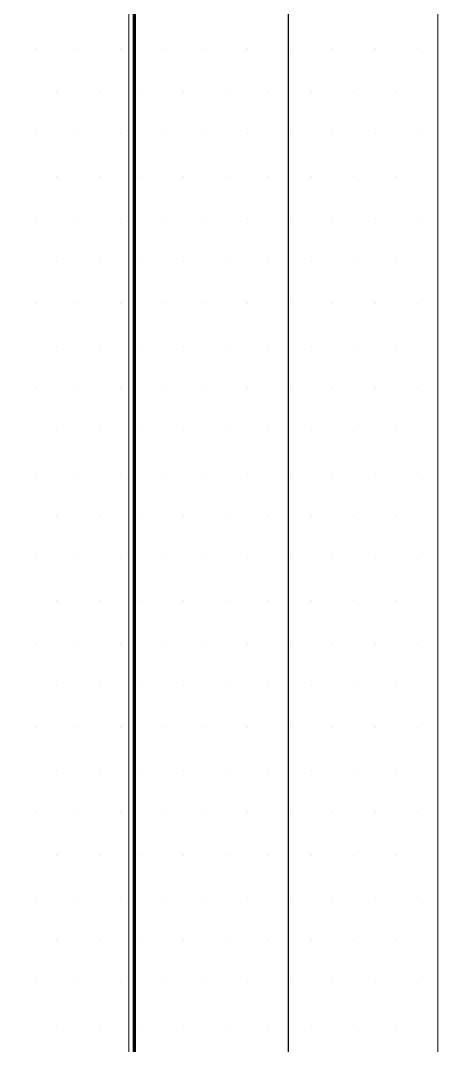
# Model space of a CAD drawing. Header units: inches. Extents: x -20.7 to 76.3, y -55.2 to 19.1.
# Drawn here: x 52.3953 to 52.5809, y -28.4521 to -27.9991 of the extents above; entities that cross this region are included whole.
import ezdxf

# ---------------------------------------------------------------- set-up
doc = ezdxf.new("R2010")
doc.units = ezdxf.units.IN
doc.header["$MEASUREMENT"] = 0
for name, color, linetype, lineweight in [('.ATI-HATCH', 7, 'Continuous', 0), ('G-ANNO-TTLB', 7, 'Continuous', 0), ('TYVEK', 7, 'Continuous', 0)]:
    doc.layers.add(name, color=color, linetype=linetype, lineweight=lineweight)

# ---------------------------------------------------------------- blocks, each defined once
blk = doc.blocks.new('Block_669')
at = {"layer": '.ATI-HATCH'}
blk.add_open_spline([(52.19221, -28.01941), (52.19437, -28.01895), (52.19654, -28.01856), (52.19872, -28.01825), (52.19872, -28.01825), (52.19802, -25.26661), (52.19802, -25.26661), (52.19802, -25.26661), (52.19826, -25.26675), (52.19826, -25.26675), (52.19826, -25.26675), (52.42875, -25.13046), (52.42875, -25.13046), (52.42875, -25.13046), (52.07964, -24.93024), (52.07964, -24.93024), (52.07964, -24.93024), (52.08175, -28.0431), (52.08175, -28.0431), (52.08175, -28.0431), (52.19221, -28.01941), (52.19221, -28.01941)], degree=3, knots=[0, 0, 0, 0, 1, 1, 1, 2, 2, 2, 3, 3, 3, 4, 4, 4, 5, 5, 5, 6, 6, 6, 7, 7, 7, 7], dxfattribs=at)
blk = doc.blocks.new('Block_670')
at = {"layer": '.ATI-HATCH'}
for points in [[(52.44323, -26.88161), (52.44323, -26.88161), (52.19575, -26.73163), (52.19575, -26.73163), (52.19575, -26.73163), (52.19575, -29.03892), (52.19575, -29.03892), (52.19575, -29.03892), (52.44323, -29.1889), (52.44323, -29.1889), (52.44323, -29.1889), (52.44323, -26.88161), (52.44323, -26.88161)], [(52.44323, -29.1889), (52.44323, -29.1889), (52.57973, -29.11089), (52.57973, -29.11089), (52.57973, -29.11089), (52.57973, -26.96433), (52.57973, -26.96433), (52.57973, -26.96433), (52.44323, -26.88161), (52.44323, -26.88161), (52.44323, -26.88161), (52.44323, -29.1889), (52.44323, -29.1889)]]:
    blk.add_open_spline(points, degree=3, knots=[0, 0, 0, 0, 1, 1, 1, 2, 2, 2, 3, 3, 3, 4, 4, 4, 4], dxfattribs=at)
at = {"layer": '.ATI-HATCH', "color": 8, "lineweight": 0, "true_color": 0x808080}
for points in [[(52.4019, -28.01169), (52.4019, -28.01169), (52.4019, -28.01169), (52.4019, -28.01169)], [(52.42066, -28.01169), (52.42066, -28.01169), (52.42066, -28.01169), (52.42066, -28.01169)], [(52.43941, -28.01169), (52.43941, -28.01169), (52.43941, -28.01169), (52.43941, -28.01169)], [(52.45817, -28.01169), (52.45817, -28.01169), (52.45817, -28.01169), (52.45817, -28.01169)], [(52.47692, -28.01169), (52.47692, -28.01169), (52.47692, -28.01169), (52.47692, -28.01169)], [(52.49568, -28.01169), (52.49568, -28.01169), (52.49568, -28.01169), (52.49568, -28.01169)], [(52.51444, -28.01169), (52.51444, -28.01169), (52.51444, -28.01169), (52.51444, -28.01169)], [(52.53319, -28.01169), (52.53319, -28.01169), (52.53319, -28.01169), (52.53319, -28.01169)], [(52.55195, -28.01169), (52.55195, -28.01169), (52.55195, -28.01169), (52.55195, -28.01169)], [(52.5707, -28.01169), (52.5707, -28.01169), (52.5707, -28.01169), (52.5707, -28.01169)], [(52.41128, -28.03044), (52.41128, -28.03044), (52.41128, -28.03044), (52.41128, -28.03044)], [(52.43004, -28.03044), (52.43004, -28.03044), (52.43004, -28.03044), (52.43004, -28.03044)], [(52.44879, -28.03044), (52.44879, -28.03044), (52.44879, -28.03044), (52.44879, -28.03044)], [(52.46755, -28.03044), (52.46755, -28.03044), (52.46755, -28.03044), (52.46755, -28.03044)], [(52.4863, -28.03044), (52.4863, -28.03044), (52.4863, -28.03044), (52.4863, -28.03044)], [(52.50506, -28.03044), (52.50506, -28.03044), (52.50506, -28.03044), (52.50506, -28.03044)], [(52.52381, -28.03044), (52.52381, -28.03044), (52.52381, -28.03044), (52.52381, -28.03044)], [(52.54257, -28.03044), (52.54257, -28.03044), (52.54257, -28.03044), (52.54257, -28.03044)], [(52.56132, -28.03044), (52.56132, -28.03044), (52.56132, -28.03044), (52.56132, -28.03044)], [(52.4019, -28.0492), (52.4019, -28.0492), (52.4019, -28.0492), (52.4019, -28.0492)], [(52.42066, -28.0492), (52.42066, -28.0492), (52.42066, -28.0492), (52.42066, -28.0492)], [(52.43941, -28.0492), (52.43941, -28.0492), (52.43941, -28.0492), (52.43941, -28.0492)], [(52.45817, -28.0492), (52.45817, -28.0492), (52.45817, -28.0492), (52.45817, -28.0492)], [(52.47692, -28.0492), (52.47692, -28.0492), (52.47692, -28.0492), (52.47692, -28.0492)], [(52.49568, -28.0492), (52.49568, -28.0492), (52.49568, -28.0492), (52.49568, -28.0492)], [(52.51444, -28.0492), (52.51444, -28.0492), (52.51444, -28.0492), (52.51444, -28.0492)], [(52.53319, -28.0492), (52.53319, -28.0492), (52.53319, -28.0492), (52.53319, -28.0492)], [(52.55195, -28.0492), (52.55195, -28.0492), (52.55195, -28.0492), (52.55195, -28.0492)], [(52.5707, -28.0492), (52.5707, -28.0492), (52.5707, -28.0492), (52.5707, -28.0492)], [(52.41128, -28.06795), (52.41128, -28.06795), (52.41128, -28.06795), (52.41128, -28.06795)], [(52.43004, -28.06795), (52.43004, -28.06795), (52.43004, -28.06795), (52.43004, -28.06795)], [(52.44879, -28.06795), (52.44879, -28.06795), (52.44879, -28.06795), (52.44879, -28.06795)], [(52.46755, -28.06795), (52.46755, -28.06795), (52.46755, -28.06795), (52.46755, -28.06795)], [(52.4863, -28.06795), (52.4863, -28.06795), (52.4863, -28.06795), (52.4863, -28.06795)], [(52.50506, -28.06795), (52.50506, -28.06795), (52.50506, -28.06795), (52.50506, -28.06795)], [(52.52381, -28.06795), (52.52381, -28.06795), (52.52381, -28.06795), (52.52381, -28.06795)], [(52.54257, -28.06795), (52.54257, -28.06795), (52.54257, -28.06795), (52.54257, -28.06795)], [(52.56132, -28.06795), (52.56132, -28.06795), (52.56132, -28.06795), (52.56132, -28.06795)], [(52.4019, -28.08671), (52.4019, -28.08671), (52.4019, -28.08671), (52.4019, -28.08671)], [(52.42066, -28.08671), (52.42066, -28.08671), (52.42066, -28.08671), (52.42066, -28.08671)], [(52.43941, -28.08671), (52.43941, -28.08671), (52.43941, -28.08671), (52.43941, -28.08671)], [(52.45817, -28.08671), (52.45817, -28.08671), (52.45817, -28.08671), (52.45817, -28.08671)], [(52.47692, -28.08671), (52.47692, -28.08671), (52.47692, -28.08671), (52.47692, -28.08671)], [(52.49568, -28.08671), (52.49568, -28.08671), (52.49568, -28.08671), (52.49568, -28.08671)], [(52.51444, -28.08671), (52.51444, -28.08671), (52.51444, -28.08671), (52.51444, -28.08671)], [(52.53319, -28.08671), (52.53319, -28.08671), (52.53319, -28.08671), (52.53319, -28.08671)], [(52.55195, -28.08671), (52.55195, -28.08671), (52.55195, -28.08671), (52.55195, -28.08671)], [(52.5707, -28.08671), (52.5707, -28.08671), (52.5707, -28.08671), (52.5707, -28.08671)], [(52.41128, -28.10546), (52.41128, -28.10546), (52.41128, -28.10546), (52.41128, -28.10546)], [(52.43004, -28.10546), (52.43004, -28.10546), (52.43004, -28.10546), (52.43004, -28.10546)], [(52.44879, -28.10546), (52.44879, -28.10546), (52.44879, -28.10546), (52.44879, -28.10546)], [(52.46755, -28.10546), (52.46755, -28.10546), (52.46755, -28.10546), (52.46755, -28.10546)], [(52.4863, -28.10546), (52.4863, -28.10546), (52.4863, -28.10546), (52.4863, -28.10546)], [(52.50506, -28.10546), (52.50506, -28.10546), (52.50506, -28.10546), (52.50506, -28.10546)], [(52.52381, -28.10546), (52.52381, -28.10546), (52.52381, -28.10546), (52.52381, -28.10546)], [(52.54257, -28.10546), (52.54257, -28.10546), (52.54257, -28.10546), (52.54257, -28.10546)], [(52.56132, -28.10546), (52.56132, -28.10546), (52.56132, -28.10546), (52.56132, -28.10546)], [(52.4019, -28.12422), (52.4019, -28.12422), (52.4019, -28.12422), (52.4019, -28.12422)], [(52.42066, -28.12422), (52.42066, -28.12422), (52.42066, -28.12422), (52.42066, -28.12422)], [(52.43941, -28.12422), (52.43941, -28.12422), (52.43941, -28.12422), (52.43941, -28.12422)], [(52.45817, -28.12422), (52.45817, -28.12422), (52.45817, -28.12422), (52.45817, -28.12422)], [(52.47692, -28.12422), (52.47692, -28.12422), (52.47692, -28.12422), (52.47692, -28.12422)], [(52.49568, -28.12422), (52.49568, -28.12422), (52.49568, -28.12422), (52.49568, -28.12422)], [(52.51444, -28.12422), (52.51444, -28.12422), (52.51444, -28.12422), (52.51444, -28.12422)], [(52.53319, -28.12422), (52.53319, -28.12422), (52.53319, -28.12422), (52.53319, -28.12422)], [(52.55195, -28.12422), (52.55195, -28.12422), (52.55195, -28.12422), (52.55195, -28.12422)], [(52.5707, -28.12422), (52.5707, -28.12422), (52.5707, -28.12422), (52.5707, -28.12422)], [(52.41128, -28.14298), (52.41128, -28.14298), (52.41128, -28.14298), (52.41128, -28.14298)], [(52.43004, -28.14298), (52.43004, -28.14298), (52.43004, -28.14298), (52.43004, -28.14298)], [(52.44879, -28.14298), (52.44879, -28.14298), (52.44879, -28.14298), (52.44879, -28.14298)], [(52.46755, -28.14298), (52.46755, -28.14298), (52.46755, -28.14298), (52.46755, -28.14298)], [(52.4863, -28.14298), (52.4863, -28.14298), (52.4863, -28.14298), (52.4863, -28.14298)], [(52.50506, -28.14298), (52.50506, -28.14298), (52.50506, -28.14298), (52.50506, -28.14298)], [(52.52381, -28.14298), (52.52381, -28.14298), (52.52381, -28.14298), (52.52381, -28.14298)], [(52.54257, -28.14298), (52.54257, -28.14298), (52.54257, -28.14298), (52.54257, -28.14298)], [(52.56132, -28.14298), (52.56132, -28.14298), (52.56132, -28.14298), (52.56132, -28.14298)], [(52.4019, -28.16173), (52.4019, -28.16173), (52.4019, -28.16173), (52.4019, -28.16173)], [(52.42066, -28.16173), (52.42066, -28.16173), (52.42066, -28.16173), (52.42066, -28.16173)], [(52.43941, -28.16173), (52.43941, -28.16173), (52.43941, -28.16173), (52.43941, -28.16173)], [(52.45817, -28.16173), (52.45817, -28.16173), (52.45817, -28.16173), (52.45817, -28.16173)], [(52.47692, -28.16173), (52.47692, -28.16173), (52.47692, -28.16173), (52.47692, -28.16173)], [(52.49568, -28.16173), (52.49568, -28.16173), (52.49568, -28.16173), (52.49568, -28.16173)], [(52.51444, -28.16173), (52.51444, -28.16173), (52.51444, -28.16173), (52.51444, -28.16173)], [(52.53319, -28.16173), (52.53319, -28.16173), (52.53319, -28.16173), (52.53319, -28.16173)], [(52.55195, -28.16173), (52.55195, -28.16173), (52.55195, -28.16173), (52.55195, -28.16173)], [(52.5707, -28.16173), (52.5707, -28.16173), (52.5707, -28.16173), (52.5707, -28.16173)], [(52.41128, -28.18049), (52.41128, -28.18049), (52.41128, -28.18049), (52.41128, -28.18049)], [(52.43004, -28.18049), (52.43004, -28.18049), (52.43004, -28.18049), (52.43004, -28.18049)], [(52.44879, -28.18049), (52.44879, -28.18049), (52.44879, -28.18049), (52.44879, -28.18049)], [(52.46755, -28.18049), (52.46755, -28.18049), (52.46755, -28.18049), (52.46755, -28.18049)], [(52.4863, -28.18049), (52.4863, -28.18049), (52.4863, -28.18049), (52.4863, -28.18049)], [(52.50506, -28.18049), (52.50506, -28.18049), (52.50506, -28.18049), (52.50506, -28.18049)], [(52.52381, -28.18049), (52.52381, -28.18049), (52.52381, -28.18049), (52.52381, -28.18049)], [(52.54257, -28.18049), (52.54257, -28.18049), (52.54257, -28.18049), (52.54257, -28.18049)], [(52.56132, -28.18049), (52.56132, -28.18049), (52.56132, -28.18049), (52.56132, -28.18049)], [(52.4019, -28.19924), (52.4019, -28.19924), (52.4019, -28.19924), (52.4019, -28.19924)], [(52.42066, -28.19924), (52.42066, -28.19924), (52.42066, -28.19924), (52.42066, -28.19924)], [(52.43941, -28.19924), (52.43941, -28.19924), (52.43941, -28.19924), (52.43941, -28.19924)], [(52.45817, -28.19924), (52.45817, -28.19924), (52.45817, -28.19924), (52.45817, -28.19924)], [(52.47692, -28.19924), (52.47692, -28.19924), (52.47692, -28.19924), (52.47692, -28.19924)], [(52.49568, -28.19924), (52.49568, -28.19924), (52.49568, -28.19924), (52.49568, -28.19924)], [(52.51444, -28.19924), (52.51444, -28.19924), (52.51444, -28.19924), (52.51444, -28.19924)], [(52.53319, -28.19924), (52.53319, -28.19924), (52.53319, -28.19924), (52.53319, -28.19924)], [(52.55195, -28.19924), (52.55195, -28.19924), (52.55195, -28.19924), (52.55195, -28.19924)], [(52.5707, -28.19924), (52.5707, -28.19924), (52.5707, -28.19924), (52.5707, -28.19924)], [(52.41128, -28.218), (52.41128, -28.218), (52.41128, -28.218), (52.41128, -28.218)], [(52.43004, -28.218), (52.43004, -28.218), (52.43004, -28.218), (52.43004, -28.218)], [(52.44879, -28.218), (52.44879, -28.218), (52.44879, -28.218), (52.44879, -28.218)], [(52.46755, -28.218), (52.46755, -28.218), (52.46755, -28.218), (52.46755, -28.218)], [(52.4863, -28.218), (52.4863, -28.218), (52.4863, -28.218), (52.4863, -28.218)], [(52.50506, -28.218), (52.50506, -28.218), (52.50506, -28.218), (52.50506, -28.218)], [(52.52381, -28.218), (52.52381, -28.218), (52.52381, -28.218), (52.52381, -28.218)], [(52.54257, -28.218), (52.54257, -28.218), (52.54257, -28.218), (52.54257, -28.218)], [(52.56132, -28.218), (52.56132, -28.218), (52.56132, -28.218), (52.56132, -28.218)], [(52.4019, -28.23675), (52.4019, -28.23675), (52.4019, -28.23675), (52.4019, -28.23675)], [(52.42066, -28.23675), (52.42066, -28.23675), (52.42066, -28.23675), (52.42066, -28.23675)], [(52.43941, -28.23675), (52.43941, -28.23675), (52.43941, -28.23675), (52.43941, -28.23675)], [(52.45817, -28.23675), (52.45817, -28.23675), (52.45817, -28.23675), (52.45817, -28.23675)], [(52.47692, -28.23675), (52.47692, -28.23675), (52.47692, -28.23675), (52.47692, -28.23675)], [(52.49568, -28.23675), (52.49568, -28.23675), (52.49568, -28.23675), (52.49568, -28.23675)], [(52.51444, -28.23675), (52.51444, -28.23675), (52.51444, -28.23675), (52.51444, -28.23675)], [(52.53319, -28.23675), (52.53319, -28.23675), (52.53319, -28.23675), (52.53319, -28.23675)], [(52.55195, -28.23675), (52.55195, -28.23675), (52.55195, -28.23675), (52.55195, -28.23675)], [(52.5707, -28.23675), (52.5707, -28.23675), (52.5707, -28.23675), (52.5707, -28.23675)], [(52.41128, -28.25551), (52.41128, -28.25551), (52.41128, -28.25551), (52.41128, -28.25551)], [(52.43004, -28.25551), (52.43004, -28.25551), (52.43004, -28.25551), (52.43004, -28.25551)], [(52.44879, -28.25551), (52.44879, -28.25551), (52.44879, -28.25551), (52.44879, -28.25551)], [(52.46755, -28.25551), (52.46755, -28.25551), (52.46755, -28.25551), (52.46755, -28.25551)], [(52.4863, -28.25551), (52.4863, -28.25551), (52.4863, -28.25551), (52.4863, -28.25551)], [(52.50506, -28.25551), (52.50506, -28.25551), (52.50506, -28.25551), (52.50506, -28.25551)], [(52.52381, -28.25551), (52.52381, -28.25551), (52.52381, -28.25551), (52.52381, -28.25551)], [(52.54257, -28.25551), (52.54257, -28.25551), (52.54257, -28.25551), (52.54257, -28.25551)], [(52.56132, -28.25551), (52.56132, -28.25551), (52.56132, -28.25551), (52.56132, -28.25551)], [(52.4019, -28.27427), (52.4019, -28.27427), (52.4019, -28.27427), (52.4019, -28.27427)], [(52.42066, -28.27427), (52.42066, -28.27427), (52.42066, -28.27427), (52.42066, -28.27427)], [(52.43941, -28.27427), (52.43941, -28.27427), (52.43941, -28.27427), (52.43941, -28.27427)], [(52.45817, -28.27427), (52.45817, -28.27427), (52.45817, -28.27427), (52.45817, -28.27427)], [(52.47692, -28.27427), (52.47692, -28.27427), (52.47692, -28.27427), (52.47692, -28.27427)], [(52.49568, -28.27427), (52.49568, -28.27427), (52.49568, -28.27427), (52.49568, -28.27427)], [(52.51444, -28.27427), (52.51444, -28.27427), (52.51444, -28.27427), (52.51444, -28.27427)], [(52.53319, -28.27427), (52.53319, -28.27427), (52.53319, -28.27427), (52.53319, -28.27427)], [(52.55195, -28.27427), (52.55195, -28.27427), (52.55195, -28.27427), (52.55195, -28.27427)], [(52.5707, -28.27427), (52.5707, -28.27427), (52.5707, -28.27427), (52.5707, -28.27427)], [(52.41128, -28.29302), (52.41128, -28.29302), (52.41128, -28.29302), (52.41128, -28.29302)], [(52.43004, -28.29302), (52.43004, -28.29302), (52.43004, -28.29302), (52.43004, -28.29302)], [(52.44879, -28.29302), (52.44879, -28.29302), (52.44879, -28.29302), (52.44879, -28.29302)], [(52.46755, -28.29302), (52.46755, -28.29302), (52.46755, -28.29302), (52.46755, -28.29302)], [(52.4863, -28.29302), (52.4863, -28.29302), (52.4863, -28.29302), (52.4863, -28.29302)], [(52.50506, -28.29302), (52.50506, -28.29302), (52.50506, -28.29302), (52.50506, -28.29302)], [(52.52381, -28.29302), (52.52381, -28.29302), (52.52381, -28.29302), (52.52381, -28.29302)], [(52.54257, -28.29302), (52.54257, -28.29302), (52.54257, -28.29302), (52.54257, -28.29302)], [(52.56132, -28.29302), (52.56132, -28.29302), (52.56132, -28.29302), (52.56132, -28.29302)], [(52.4019, -28.31178), (52.4019, -28.31178), (52.4019, -28.31178), (52.4019, -28.31178)], [(52.42066, -28.31178), (52.42066, -28.31178), (52.42066, -28.31178), (52.42066, -28.31178)], [(52.43941, -28.31178), (52.43941, -28.31178), (52.43941, -28.31178), (52.43941, -28.31178)], [(52.45817, -28.31178), (52.45817, -28.31178), (52.45817, -28.31178), (52.45817, -28.31178)], [(52.47692, -28.31178), (52.47692, -28.31178), (52.47692, -28.31178), (52.47692, -28.31178)], [(52.49568, -28.31178), (52.49568, -28.31178), (52.49568, -28.31178), (52.49568, -28.31178)], [(52.51444, -28.31178), (52.51444, -28.31178), (52.51444, -28.31178), (52.51444, -28.31178)], [(52.53319, -28.31178), (52.53319, -28.31178), (52.53319, -28.31178), (52.53319, -28.31178)], [(52.55195, -28.31178), (52.55195, -28.31178), (52.55195, -28.31178), (52.55195, -28.31178)], [(52.5707, -28.31178), (52.5707, -28.31178), (52.5707, -28.31178), (52.5707, -28.31178)], [(52.41128, -28.33053), (52.41128, -28.33053), (52.41128, -28.33053), (52.41128, -28.33053)], [(52.43004, -28.33053), (52.43004, -28.33053), (52.43004, -28.33053), (52.43004, -28.33053)], [(52.44879, -28.33053), (52.44879, -28.33053), (52.44879, -28.33053), (52.44879, -28.33053)], [(52.46755, -28.33053), (52.46755, -28.33053), (52.46755, -28.33053), (52.46755, -28.33053)], [(52.4863, -28.33053), (52.4863, -28.33053), (52.4863, -28.33053), (52.4863, -28.33053)], [(52.50506, -28.33053), (52.50506, -28.33053), (52.50506, -28.33053), (52.50506, -28.33053)], [(52.52381, -28.33053), (52.52381, -28.33053), (52.52381, -28.33053), (52.52381, -28.33053)], [(52.54257, -28.33053), (52.54257, -28.33053), (52.54257, -28.33053), (52.54257, -28.33053)], [(52.56132, -28.33053), (52.56132, -28.33053), (52.56132, -28.33053), (52.56132, -28.33053)], [(52.4019, -28.34929), (52.4019, -28.34929), (52.4019, -28.34929), (52.4019, -28.34929)], [(52.42066, -28.34929), (52.42066, -28.34929), (52.42066, -28.34929), (52.42066, -28.34929)], [(52.43941, -28.34929), (52.43941, -28.34929), (52.43941, -28.34929), (52.43941, -28.34929)], [(52.45817, -28.34929), (52.45817, -28.34929), (52.45817, -28.34929), (52.45817, -28.34929)], [(52.47692, -28.34929), (52.47692, -28.34929), (52.47692, -28.34929), (52.47692, -28.34929)], [(52.49568, -28.34929), (52.49568, -28.34929), (52.49568, -28.34929), (52.49568, -28.34929)], [(52.51444, -28.34929), (52.51444, -28.34929), (52.51444, -28.34929), (52.51444, -28.34929)], [(52.53319, -28.34929), (52.53319, -28.34929), (52.53319, -28.34929), (52.53319, -28.34929)], [(52.55195, -28.34929), (52.55195, -28.34929), (52.55195, -28.34929), (52.55195, -28.34929)], [(52.5707, -28.34929), (52.5707, -28.34929), (52.5707, -28.34929), (52.5707, -28.34929)], [(52.41128, -28.36804), (52.41128, -28.36804), (52.41128, -28.36804), (52.41128, -28.36804)], [(52.43004, -28.36804), (52.43004, -28.36804), (52.43004, -28.36804), (52.43004, -28.36804)], [(52.44879, -28.36804), (52.44879, -28.36804), (52.44879, -28.36804), (52.44879, -28.36804)], [(52.46755, -28.36804), (52.46755, -28.36804), (52.46755, -28.36804), (52.46755, -28.36804)], [(52.4863, -28.36804), (52.4863, -28.36804), (52.4863, -28.36804), (52.4863, -28.36804)], [(52.50506, -28.36804), (52.50506, -28.36804), (52.50506, -28.36804), (52.50506, -28.36804)], [(52.52381, -28.36804), (52.52381, -28.36804), (52.52381, -28.36804), (52.52381, -28.36804)], [(52.54257, -28.36804), (52.54257, -28.36804), (52.54257, -28.36804), (52.54257, -28.36804)], [(52.56132, -28.36804), (52.56132, -28.36804), (52.56132, -28.36804), (52.56132, -28.36804)], [(52.4019, -28.3868), (52.4019, -28.3868), (52.4019, -28.3868), (52.4019, -28.3868)], [(52.42066, -28.3868), (52.42066, -28.3868), (52.42066, -28.3868), (52.42066, -28.3868)], [(52.43941, -28.3868), (52.43941, -28.3868), (52.43941, -28.3868), (52.43941, -28.3868)], [(52.45817, -28.3868), (52.45817, -28.3868), (52.45817, -28.3868), (52.45817, -28.3868)], [(52.47692, -28.3868), (52.47692, -28.3868), (52.47692, -28.3868), (52.47692, -28.3868)], [(52.49568, -28.3868), (52.49568, -28.3868), (52.49568, -28.3868), (52.49568, -28.3868)], [(52.51444, -28.3868), (52.51444, -28.3868), (52.51444, -28.3868), (52.51444, -28.3868)], [(52.53319, -28.3868), (52.53319, -28.3868), (52.53319, -28.3868), (52.53319, -28.3868)], [(52.55195, -28.3868), (52.55195, -28.3868), (52.55195, -28.3868), (52.55195, -28.3868)], [(52.5707, -28.3868), (52.5707, -28.3868), (52.5707, -28.3868), (52.5707, -28.3868)], [(52.41128, -28.40556), (52.41128, -28.40556), (52.41128, -28.40556), (52.41128, -28.40556)], [(52.43004, -28.40556), (52.43004, -28.40556), (52.43004, -28.40556), (52.43004, -28.40556)], [(52.44879, -28.40556), (52.44879, -28.40556), (52.44879, -28.40556), (52.44879, -28.40556)], [(52.46755, -28.40556), (52.46755, -28.40556), (52.46755, -28.40556), (52.46755, -28.40556)], [(52.4863, -28.40556), (52.4863, -28.40556), (52.4863, -28.40556), (52.4863, -28.40556)], [(52.50506, -28.40556), (52.50506, -28.40556), (52.50506, -28.40556), (52.50506, -28.40556)], [(52.52381, -28.40556), (52.52381, -28.40556), (52.52381, -28.40556), (52.52381, -28.40556)], [(52.54257, -28.40556), (52.54257, -28.40556), (52.54257, -28.40556), (52.54257, -28.40556)], [(52.56132, -28.40556), (52.56132, -28.40556), (52.56132, -28.40556), (52.56132, -28.40556)], [(52.4019, -28.42431), (52.4019, -28.42431), (52.4019, -28.42431), (52.4019, -28.42431)], [(52.42066, -28.42431), (52.42066, -28.42431), (52.42066, -28.42431), (52.42066, -28.42431)], [(52.43941, -28.42431), (52.43941, -28.42431), (52.43941, -28.42431), (52.43941, -28.42431)], [(52.45817, -28.42431), (52.45817, -28.42431), (52.45817, -28.42431), (52.45817, -28.42431)], [(52.47692, -28.42431), (52.47692, -28.42431), (52.47692, -28.42431), (52.47692, -28.42431)], [(52.49568, -28.42431), (52.49568, -28.42431), (52.49568, -28.42431), (52.49568, -28.42431)], [(52.51444, -28.42431), (52.51444, -28.42431), (52.51444, -28.42431), (52.51444, -28.42431)], [(52.53319, -28.42431), (52.53319, -28.42431), (52.53319, -28.42431), (52.53319, -28.42431)], [(52.55195, -28.42431), (52.55195, -28.42431), (52.55195, -28.42431), (52.55195, -28.42431)], [(52.5707, -28.42431), (52.5707, -28.42431), (52.5707, -28.42431), (52.5707, -28.42431)], [(52.41128, -28.44307), (52.41128, -28.44307), (52.41128, -28.44307), (52.41128, -28.44307)], [(52.43004, -28.44307), (52.43004, -28.44307), (52.43004, -28.44307), (52.43004, -28.44307)], [(52.44879, -28.44307), (52.44879, -28.44307), (52.44879, -28.44307), (52.44879, -28.44307)], [(52.46755, -28.44307), (52.46755, -28.44307), (52.46755, -28.44307), (52.46755, -28.44307)], [(52.4863, -28.44307), (52.4863, -28.44307), (52.4863, -28.44307), (52.4863, -28.44307)], [(52.50506, -28.44307), (52.50506, -28.44307), (52.50506, -28.44307), (52.50506, -28.44307)], [(52.52381, -28.44307), (52.52381, -28.44307), (52.52381, -28.44307), (52.52381, -28.44307)], [(52.54257, -28.44307), (52.54257, -28.44307), (52.54257, -28.44307), (52.54257, -28.44307)], [(52.56132, -28.44307), (52.56132, -28.44307), (52.56132, -28.44307), (52.56132, -28.44307)]]:
    blk.add_open_spline(points, degree=3, dxfattribs=at)

msp = doc.modelspace()

# ---------------------------------------------------------------- hatches: boundary and pattern name
at = {"layer": 'G-ANNO-TTLB', "true_color": 0xff00ff, "transparency": 33554687}
h = msp.add_hatch(color=6, dxfattribs=at)
edge = h.paths.add_edge_path()
edge.add_spline(control_points=[(71.85725, -54.94557), (71.85725, -54.94557), (31.15722, -54.94557), (31.15722, -54.94557), (31.15722, -54.94557), (31.15722, -20.81027), (31.15722, -20.81027), (31.15722, -20.81027), (71.85725, -20.81027), (71.85725, -20.81027), (71.85725, -20.81027), (71.85725, -54.94557), (71.85725, -54.94557)], knot_values=[0, 0, 0, 0, 1, 1, 1, 2, 2, 2, 3, 3, 3, 4, 4, 4, 4], degree=3, periodic=0)
edge = h.paths.add_edge_path()
edge.add_spline(control_points=[(31.28226, -20.93531), (31.28226, -20.93531), (31.28226, -54.82054), (31.28226, -54.82054), (31.28226, -54.82054), (71.73222, -54.82054), (71.73222, -54.82054), (71.73222, -54.82054), (71.73222, -20.93531), (71.73222, -20.93531), (71.73222, -20.93531), (31.28226, -20.93531), (31.28226, -20.93531)], knot_values=[0, 0, 0, 0, 1, 1, 1, 2, 2, 2, 3, 3, 3, 4, 4, 4, 4], degree=3, periodic=0)
edge.add_line((31.28226, -20.93531), (31.28226, -20.93531))

# ---------------------------------------------------------------- linework, layer by layer
at = {"layer": 'G-ANNO-TTLB'}
for points in [[(71.85725, -54.94557), (71.85725, -54.94557), (31.15722, -54.94557), (31.15722, -54.94557), (31.15722, -54.94557), (31.15722, -20.81027), (31.15722, -20.81027), (31.15722, -20.81027), (71.85725, -20.81027), (71.85725, -20.81027), (71.85725, -20.81027), (71.85725, -54.94557), (71.85725, -54.94557)], [(31.28226, -20.93531), (31.28226, -20.93531), (31.28226, -54.82054), (31.28226, -54.82054), (31.28226, -54.82054), (71.73222, -54.82054), (71.73222, -54.82054), (71.73222, -54.82054), (71.73222, -20.93531), (71.73222, -20.93531), (71.73222, -20.93531), (31.28226, -20.93531), (31.28226, -20.93531)]]:
    msp.add_open_spline(points, degree=3, knots=[0, 0, 0, 0, 1, 1, 1, 2, 2, 2, 3, 3, 3, 4, 4, 4, 4], dxfattribs=at)
at = {"layer": 'TYVEK', "color": 33, "lineweight": 25, "true_color": 0xcc9966}
msp.add_line((52.4455, -25.40884), (52.4455, -31.19541), dxfattribs=at)
at = {"layer": 'TYVEK', "color": 3, "lineweight": 25, "true_color": 0x00ff00}
msp.add_line((52.51375, -29.27331), (52.51375, -27.04639), dxfattribs=at)
at = {"layer": 'TYVEK', "color": 18, "lineweight": 80, "true_color": 0x000000}
msp.add_lwpolyline([(53.54063, -27.59491), (52.4455, -26.93122), (52.4455, -29.31232), (53.54063, -29.97601), (53.54063, -27.59491)], dxfattribs=at)

# ---------------------------------------------------------------- block references
at = {"layer": '.ATI-HATCH'}
for name in ['Block_669', 'Block_670']:
    msp.add_blockref(name, (0, 0), dxfattribs=at)

doc.saveas('drawing.dxf')
